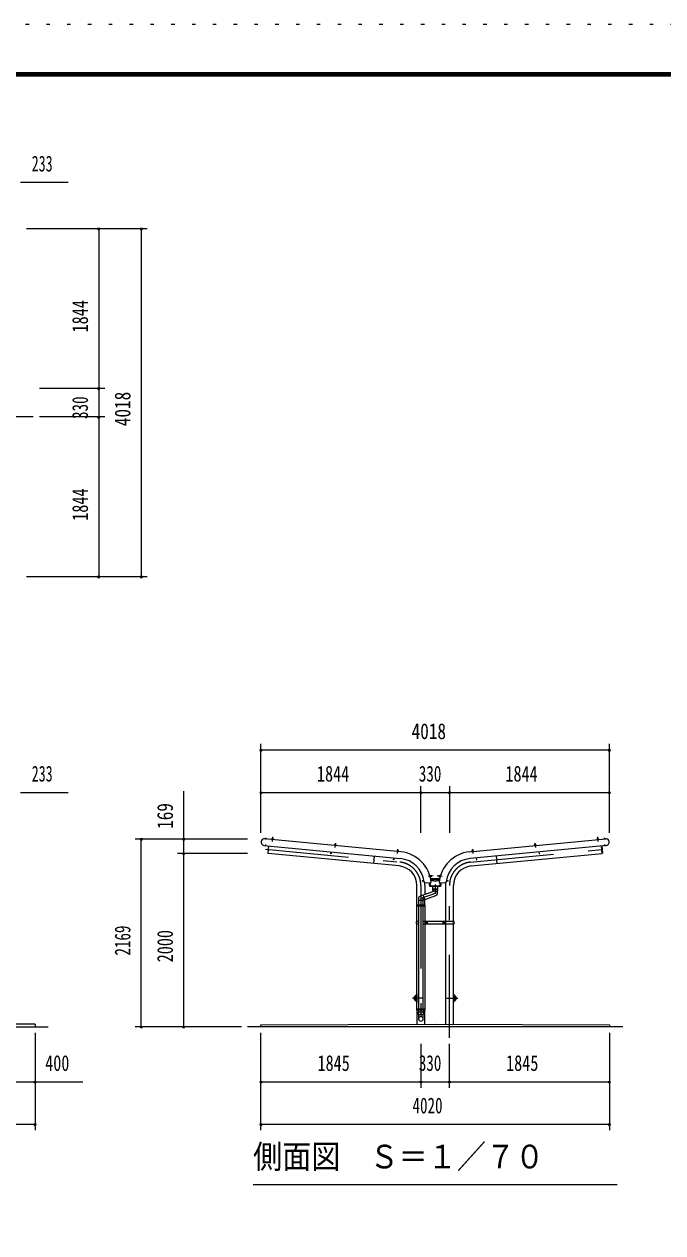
# Model space of a CAD drawing. Units: millimetres, scale not verified, with parts at other scales. Extents: x -31547 to 31550, y -14700 to 14700.
# Drawn here: x 3394 to 10760, y 748 to 14700 of the extents above; entities that cross this region are included whole.
import ezdxf
from ezdxf.enums import TextEntityAlignment as Align

# ---------------------------------------------------------------- set-up
doc = ezdxf.new("R2010")
doc.units = ezdxf.units.MM
doc.header["$LTSCALE"] = 80
doc.linetypes.add('USER3', pattern=[24, 12, -5, 2, -5])
doc.linetypes.add('USER4', pattern=[3, 0.5, -2.5])
for name, color, linetype, lineweight in [('0-2_1-07BOLD', 7, 'Continuous', 18), ('0-3_1-27CENTER', 3, 'USER3', 18), ('0-5_1-57DIM', 3, 'Continuous', 18), ('0-C_F-F1PAPER', 5, 'Continuous', 18), ('0-D_F-E_J_ADD', 5, 'USER4', 18)]:
    doc.layers.add(name, color=color, linetype=linetype, lineweight=lineweight)
doc.styles.add('ＭＳ ゴシック', font='')
doc.styles.get('ＭＳ ゴシック').set_extended_font_data('MS Gothic')

msp = doc.modelspace()

# ---------------------------------------------------------------- linework, layer by layer
at = {"layer": '0-2_1-07BOLD'}
for p, q in [((6257.51, 5308.86), (6263.49, 5308.29)), ((10011.3, 5308.86), (10005.33, 5308.29)), ((6158.93, 5220.87), (7731.76, 5069.41)), ((7739.44, 5146.03), (6166.31, 5297.51)), ((6256.38, 5299.61), (6255.89, 5294.51)), ((6262.35, 5293.89), (6262.84, 5298.99)), ((6977.55, 5225.02), (6978.04, 5230.12)), ((6984.5, 5229.5), (6984.01, 5224.4)), ((8529.37, 5146.03), (10102.51, 5297.51)), ((10109.88, 5220.87), (8537.06, 5069.41)), ((8567.97, 5169.88), (8568.82, 5161.11)), ((9284.8, 5224.4), (9284.31, 5229.5)), ((9289.64, 5239.37), (9290.48, 5230.6)), ((9290.77, 5230.12), (9291.26, 5225.02)), ((10006.46, 5293.89), (10005.97, 5298.99)), ((10012.43, 5299.61), (10012.92, 5294.51)), ((7430.74, 5098.4), (7422.4, 5011.71)), ((7699.7, 5160.64), (7699.21, 5155.53)), ((7705.68, 5154.91), (7706.17, 5160.01)), ((8563.14, 5154.91), (8562.65, 5160.01)), ((8569.11, 5160.64), (8569.6, 5155.53)), ((8838.07, 5098.4), (8846.41, 5011.71)), ((7924.86, 4535.54), (7924.86, 4758.54)), ((7984.49, 4809.2), (8007.14, 4813.19)), ((8013.96, 4758.54), (8013.96, 4652.4)), ((8025.3, 4787.84), (8087.39, 4793.43)), ((8073.51, 4792.18), (8078.79, 4752.66)), ((8078.78, 4752.66), (8190.03, 4752.66)), ((8084.45, 4868.91), (8079.4, 4868.02)), ((8080.53, 4861.62), (8085.58, 4862.51)), ((8080.84, 4837.66), (8187.98, 4837.66)), ((8185.17, 4822.66), (8083.64, 4822.66)), ((8093.67, 4870.28), (8094.71, 4864.38)), ((8104.41, 4745.36), (8104.41, 4718.36)), ((8174.11, 4864.38), (8175.15, 4870.28)), ((8181.42, 4793.43), (8243.51, 4787.84)), ((8183.24, 4862.51), (8188.28, 4861.62)), ((8189.41, 4868.02), (8184.36, 4868.91)), ((8190.03, 4752.66), (8195.31, 4792.18)), ((8254.85, 4758.54), (8254.85, 4340.54)), ((8343.96, 4340.54), (8343.96, 4758.54)), ((7941.91, 4606.92), (7941.91, 4535.54)), ((8125, 4692.82), (7960, 4632.76)), ((7996.9, 4587.68), (8143.81, 4641.14)), ((7996.9, 4535.54), (7996.9, 4606.92)), ((8106.9, 4708.24), (8106.9, 4718.36)), ((8161.91, 4718.36), (8161.91, 4708.24)), ((7924.86, 4340.54), (7924.86, 4519.54)), ((7940.3, 4535.54), (7940.3, 4519.54)), ((7996.9, 4584.47), (7941.9, 4584.47)), ((7941.91, 4519.54), (7941.91, 3335.54)), ((7996.91, 3335.54), (7996.91, 4519.54)), ((7998.5, 4519.54), (7998.5, 4535.54)), ((8013.96, 4519.54), (8013.96, 4340.54)), ((7923.26, 4327.54), (7917.16, 4327.54)), ((7923.26, 4314.54), (7923.26, 4340.54)), ((8015.56, 4340.54), (8015.56, 4314.54)), ((8045.56, 4314.54), (8045.56, 4340.54)), ((8223.26, 4340.54), (8223.26, 4314.54)), ((8253.26, 4340.54), (8253.26, 4314.54)), ((8345.56, 4314.54), (8345.56, 4340.54)), ((8351.65, 4327.54), (8345.56, 4327.54)), ((7924.86, 3335.54), (7924.86, 4314.54)), ((7996.91, 4314.54), (8351.65, 4314.54)), ((8013.96, 4314.54), (8013.96, 3335.54)), ((8254.85, 4314.54), (8254.85, 3156.94)), ((8343.96, 3156.5), (8343.96, 4314.54)), ((7921.41, 3490.54), (7924.86, 3490.54)), ((8343.96, 3490.54), (8347.41, 3490.54)), ((7924.86, 3424.54), (7921.41, 3424.54)), ((8347.41, 3424.54), (8343.96, 3424.54)), ((7924.86, 3319.54), (7924.86, 3156.14)), ((7940.3, 3335.54), (7940.3, 3319.54)), ((7941.9, 3319.54), (7941.9, 3294.08)), ((7996.9, 3319.54), (7996.9, 3294.08)), ((7998.5, 3319.54), (7998.5, 3335.54)), ((8013.96, 3156.56), (8013.96, 3319.54)), ((-7630.59, 3127.54), (3669.4, 3127.54)), ((3519.41, 3157.54), (3519.41, 3127.54)), ((10299.41, 3127.54), (5969.41, 3127.54))]:
    msp.add_line(p, q, dxfattribs=at)
for points in [[(6262.64, 5299.51), (6263.49, 5308.29), (6263.04, 5308.83), (6258.06, 5309.31), (6257.51, 5308.86), (6256.67, 5300.08)], [(10006.17, 5299.51), (10005.33, 5308.29), (10005.77, 5308.83), (10010.75, 5309.31), (10011.3, 5308.86), (10012.14, 5300.08)], [(6213.18, 5215.64), (6205.13, 5132.03), (6208.31, 5131.72)], [(7721.02, 4982.95), (6208.02, 5128.64), (6216.37, 5215.34)], [(6252.66, 5294.82), (6253.15, 5299.92), (6254.06, 5300.34), (6265.25, 5299.26), (6266.08, 5298.68), (6265.58, 5293.58)], [(6987.25, 5224.09), (6987.74, 5229.19), (6986.92, 5229.77), (6975.72, 5230.85), (6974.81, 5230.43), (6974.32, 5225.34)], [(6978.33, 5230.6), (6979.18, 5239.37), (6985.15, 5238.8)], [(6979.18, 5239.37), (6979.73, 5239.82), (6984.7, 5239.34), (6985.15, 5238.8), (6984.31, 5230.02)], [(7705.97, 5160.53), (7706.81, 5169.31), (7700.84, 5169.88), (7699.99, 5161.11)], [(7700.84, 5169.88), (7701.39, 5170.33), (7706.36, 5169.86), (7706.81, 5169.31)], [(8547.8, 4982.95), (10060.8, 5128.64), (10052.45, 5215.34)], [(8562.84, 5160.53), (8562, 5169.31), (8567.97, 5169.88), (8567.43, 5170.33), (8562.45, 5169.86), (8562, 5169.31)], [(9294.5, 5225.34), (9294.01, 5230.43), (9293.09, 5230.85), (9281.9, 5229.77), (9281.08, 5229.19), (9281.57, 5224.09)], [(9284.51, 5230.02), (9283.66, 5238.8), (9289.64, 5239.37), (9289.09, 5239.82), (9284.11, 5239.34), (9283.66, 5238.8)], [(10016.16, 5294.82), (10015.67, 5299.92), (10014.75, 5300.34), (10003.56, 5299.26), (10002.74, 5298.68), (10003.23, 5293.58)], [(10055.64, 5215.64), (10063.69, 5132.03), (10060.5, 5131.72)], [(6938.02, 5145.84), (6935.82, 5122.95), (6932.64, 5123.26), (6934.84, 5146.15)], [(7659.68, 5076.35), (7657.48, 5053.47), (7654.3, 5053.77), (7656.5, 5076.66)], [(7695.98, 5155.85), (7696.47, 5160.95), (7697.38, 5161.36), (7708.58, 5160.28), (7709.4, 5159.7), (7708.91, 5154.6)], [(8572.84, 5155.85), (8572.35, 5160.95), (8571.43, 5161.36), (8560.23, 5160.28), (8559.41, 5159.7), (8559.9, 5154.6)], [(8609.13, 5076.35), (8611.33, 5053.47), (8614.51, 5053.77), (8612.31, 5076.66)], [(9330.79, 5145.84), (9332.99, 5122.95), (9336.18, 5123.26), (9333.98, 5146.15)], [(8006.56, 4816.34), (7983.94, 4812.35), (7984.49, 4809.2)], [(8202.58, 4791.52), (8196.42, 4745.36), (8072.39, 4745.36), (8066.23, 4791.52)], [(8078.84, 4871.22), (8083.88, 4872.11), (8084.53, 4871.34), (8086.49, 4860.26), (8086.14, 4859.32), (8081.1, 4858.43)], [(8084.42, 4817.83), (8134.41, 4806.27), (8184.39, 4817.83)], [(8094.25, 4869.88), (8093.67, 4870.28), (8084.99, 4868.75)], [(8086.03, 4862.85), (8094.71, 4864.38), (8095.12, 4864.96), (8094.25, 4869.88)], [(8104.41, 4718.36), (8164.41, 4718.36), (8164.41, 4745.36)], [(8183.83, 4868.75), (8175.15, 4870.28), (8174.57, 4869.88), (8173.7, 4864.96), (8174.11, 4864.38), (8182.78, 4862.85)], [(8187.72, 4858.43), (8182.67, 4859.32), (8182.33, 4860.26), (8184.28, 4871.34), (8184.93, 4872.11), (8189.97, 4871.22)], [(8261.67, 4813.19), (8284.32, 4809.2), (8284.88, 4812.35), (8262.25, 4816.34)], [(8161.91, 4666.98), (8161.91, 4686.25), (8163.91, 4708.24), (8104.9, 4708.24), (8106.91, 4686.24)], [(7923.26, 4519.54), (7923.26, 4535.54), (8013.96, 4535.54), (8013.96, 4593.88)], [(8015.56, 4535.54), (8015.56, 4519.54), (7923.26, 4519.54)], [(7941.91, 4340.54), (7917.16, 4340.54), (7917.16, 4314.54), (7941.91, 4314.54)], [(8351.65, 4314.54), (8351.65, 4340.54), (7996.91, 4340.54)], [(7939.9, 3294.08), (7941.91, 3244.42), (7941.91, 3218.57)], [(7996.9, 3218.57), (7996.9, 3244.42), (7998.9, 3294.08), (7939.9, 3294.08)], [(3519.41, 3157.54), (-7480.59, 3157.54), (-7480.59, 3127.54)], [(6124.41, 3127.54), (6124.41, 3147.54), (8134.41, 3157.54), (10144.41, 3147.54), (10144.41, 3127.54)]]:
    msp.add_lwpolyline(points, dxfattribs=at)
for points in [[(6251.15, 5294.97), (6251, 5293.38), (6266.93, 5291.84), (6267.08, 5293.43)], [(6972.81, 5225.48), (6988.74, 5223.95), (6988.59, 5222.35), (6972.67, 5223.89)], [(9280.07, 5223.95), (9296, 5225.48), (9296.15, 5223.89), (9280.22, 5222.35)], [(10017.66, 5294.97), (10001.73, 5293.43), (10001.88, 5291.84), (10017.81, 5293.38)], [(7694.33, 5154.4), (7710.25, 5152.86), (7710.41, 5154.46), (7694.48, 5155.99)], [(8574.49, 5154.4), (8558.56, 5152.86), (8558.41, 5154.46), (8574.34, 5155.99)], [(8081.36, 4856.94), (8079.78, 4856.67), (8077, 4872.42), (8078.58, 4872.7)], [(8187.46, 4856.94), (8189.03, 4856.67), (8191.81, 4872.42), (8190.24, 4872.7)], [(8035.43, 4330.43), (8035.43, 4324.65), (8030.43, 4321.77), (8025.43, 4324.65), (8025.43, 4330.43), (8030.43, 4333.31)], [(8243.38, 4330.43), (8243.38, 4324.65), (8238.38, 4321.77), (8233.38, 4324.65), (8233.38, 4330.43), (8238.38, 4333.31)], [(8015.56, 3319.54), (7923.26, 3319.54), (7923.26, 3335.54), (8015.56, 3335.54)]]:
    msp.add_lwpolyline(points, close=True, dxfattribs=at)
for centre, radius in [((8030.43, 4327.54), 6.25), ((8030.43, 4327.54), 4.9), ((8238.38, 4327.54), 6.25), ((8238.38, 4327.54), 4.9)]:
    msp.add_circle(centre, radius, dxfattribs=at)
for centre, radius, start, end in [((6164.03, 5259.15), 38.62, 82.41238, 262.41238), ((6251.81, 5291.29), 2, 84.4998, 264.4998), ((6254.53, 5297.4), 2.88, 50.11574, 110.11574), ((6258.63, 5289.1), 10.75, 66.91203, 102.08795), ((6264.23, 5296.47), 2.88, 58.88425, 118.88425), ((6265.74, 5289.94), 2, 264.50061, 84.50061), ((6973.47, 5221.8), 2, 84.4998, 264.4998), ((6976.19, 5227.92), 2.88, 50.11574, 110.11574), ((6980.29, 5219.61), 10.75, 66.91203, 102.08795), ((6985.89, 5226.98), 2.88, 58.88425, 118.88425), ((6987.4, 5220.46), 2, 264.50061, 84.50061), ((9281.41, 5220.46), 2, 95.49939, 275.49939), ((9282.92, 5226.98), 2.88, 61.11575, 121.11575), ((9288.52, 5219.61), 10.75, 77.91205, 113.08797), ((9292.62, 5227.92), 2.88, 69.88426, 129.88426), ((9295.34, 5221.8), 2, 275.5002, 95.5002), ((10003.07, 5289.94), 2, 95.49939, 275.49939), ((10004.58, 5296.47), 2.88, 61.11575, 121.11575), ((10010.18, 5289.1), 10.75, 77.91205, 113.08797), ((10014.28, 5297.4), 2.88, 69.88426, 129.88426), ((10017.01, 5291.29), 2, 275.5002, 95.5002), ((10104.78, 5259.15), 38.62, 277.58762, 97.58762), ((7695.13, 5152.31), 2, 84.4998, 264.4998), ((7697.86, 5158.43), 2.88, 50.11574, 110.11574), ((7701.95, 5150.12), 10.75, 66.91203, 102.08795), ((7707.56, 5157.49), 2.88, 58.88425, 118.88425), ((7709.06, 5150.97), 2, 264.50061, 84.50061), ((7699.41, 4758.54), 312.55, 7.76237, 84.05869), ((7699.41, 4758.54), 389.55, 5.13863, 84.10165), ((8569.41, 4758.54), 389.55, 95.89835, 174.86137), ((8569.41, 4758.54), 312.55, 95.94131, 172.23763), ((8559.75, 5150.97), 2, 95.49939, 275.49939), ((8561.26, 5157.49), 2.88, 61.11575, 121.11575), ((8566.86, 5150.12), 10.75, 77.91205, 113.08797), ((8570.95, 5158.43), 2.88, 69.88426, 129.88426), ((8573.68, 5152.31), 2, 275.5002, 95.5002), ((7699.41, 4758.54), 225.45, 0, 84.50003), ((8569.41, 4758.54), 225.45, 95.49997, 180), ((8023.95, 4802.78), 15, 187.76337, 275.1433), ((7699.41, 4758.54), 314.55, 0, 6.42661), ((8074.83, 4871.02), 2.38, 10.01471, 190.01471), ((8077.95, 4857.36), 1.68, 190.00774, 10.00774), ((8081.83, 4870.1), 2.88, 335.62325, 35.62325), ((8074.92, 4863.93), 10.75, 352.41954, 27.59546), ((8083.53, 4860.5), 2.88, 344.39175, 44.39175), ((8185.29, 4860.5), 2.88, 135.60825, 195.60825), ((8193.89, 4863.93), 10.75, 152.40454, 187.58046), ((8186.98, 4870.1), 2.88, 144.37675, 204.37675), ((8190.86, 4857.36), 1.68, 169.99226, 349.99226), ((8193.98, 4871.02), 2.38, 349.98529, 169.98529), ((8244.86, 4802.78), 15, 264.8567, 352.23663), ((8569.41, 4758.54), 314.55, 173.57339, 180), ((7969.41, 4606.92), 27.5, 110.0018, 180), ((7965.61, 4605.54), 44.27, 341.60916, 58.39587), ((8134.41, 4666.98), 27.5, 289.99896, 110.00061), ((7921.41, 3457.54), 33, 90, 270), ((8347.41, 3457.54), 33, 270, 90), ((7921.41, 3457.54), 22.5, 81.18303, 278.81697), ((7920.26, 3457.54), 21.35, 77.56236, 282.43764), ((7920.26, 3457.54), 19.05, 76.03204, 283.96796), ((8348.55, 3457.54), 21.35, 257.56236, 102.43764), ((8348.55, 3457.54), 19.05, 256.03204, 103.96796), ((8347.41, 3457.54), 22.5, 261.18303, 98.81697), ((7969.41, 3243.44), 27.55, 3.55867, 176.44133), ((7969.41, 3216.86), 27.55, 3.55867, 176.44133), ((7969.41, 3220.28), 27.55, 183.56303, 356.43697)]:
    msp.add_arc(centre, radius, start, end, dxfattribs=at)
at = {"layer": '0-3_1-27CENTER'}
for p, q in [((-7460.59, 10496.54), (3499.41, 10496.54)), ((3499.41, 10166.54), (-7460.59, 10166.54)), ((6183.13, 5306.31), (6181.45, 5288.85)), ((6256.42, 5266.17), (6261.38, 5317.69)), ((10007.43, 5317.69), (10012.39, 5266.17)), ((10087.37, 5288.85), (10085.69, 5306.31)), ((6175.9, 5231.29), (6173.89, 5210.38)), ((6179.24, 5176.16), (7725.29, 5027.3)), ((6983.04, 5248.2), (6978.08, 5196.68)), ((7699.74, 5127.19), (7704.7, 5178.71)), ((8543.53, 5027.3), (10089.57, 5176.16)), ((8564.11, 5178.71), (8569.07, 5127.19)), ((9285.77, 5248.2), (9290.73, 5196.68)), ((10094.92, 5210.38), (10092.91, 5231.29)), ((7969.41, 4758.54), (7969.41, 2998.86)), ((8110.92, 4870.28), (8054.09, 4860.26)), ((8214.72, 4860.26), (8157.89, 4870.28)), ((8299.41, 2998.86), (8299.41, 4758.54)), ((8042.94, 4327.54), (8017.93, 4327.54)), ((8030.43, 4340.04), (8030.43, 4315.04)), ((8250.88, 4327.54), (8225.88, 4327.54)), ((8238.38, 4340.04), (8238.38, 4315.04)), ((7921.41, 3507.54), (7921.41, 3407.54)), ((8347.41, 3507.54), (8347.41, 3407.54)), ((8001.41, 3457.54), (7871.41, 3457.54)), ((8267.41, 3457.54), (8397.4, 3457.54))]:
    msp.add_line(p, q, dxfattribs=at)
msp.add_lwpolyline([(8134.41, 4770.96), (8134.41, 4666.98), (7969.41, 4606.92)], dxfattribs=at)
for centre, start, end in [((7699.41, 4758.54), 0, 84.50003), ((8569.41, 4758.54), 95.49997, 180)]:
    msp.add_arc(centre, 270, start, end, dxfattribs=at)
at = {"layer": '0-5_1-57DIM'}
for p, q in [((3352.4, 12875.53), (3901.9, 12875.53)), ((3422.4, 12340.54), (4814.41, 12340.54)), ((4268.41, 12340.54), (4240.41, 12340.54)), ((4254.41, 12340.54), (4254.41, 10496.54)), ((4758.41, 12340.54), (4730.41, 12340.54)), ((4744.41, 12340.54), (4744.41, 8322.54)), ((3569.41, 10496.54), (4324.41, 10496.54)), ((4268.41, 10496.54), (4240.41, 10496.54)), ((4254.41, 10496.54), (4254.41, 10166.54)), ((4324.41, 10166.54), (3569.41, 10166.54)), ((4268.41, 10166.54), (4240.41, 10166.54)), ((4254.41, 10166.54), (4254.41, 8322.54)), ((3422.4, 8322.54), (4814.41, 8322.54)), ((4268.41, 8322.54), (4240.41, 8322.54)), ((4758.41, 8322.54), (4730.41, 8322.54)), ((6139.41, 6322.54), (6111.41, 6322.54)), ((6125.41, 5366.54), (6125.41, 6392.54)), ((6125.41, 6322.54), (10143.41, 6322.54)), ((10157.41, 6322.54), (10129.41, 6322.54)), ((10143.41, 5366.54), (10143.41, 6392.54)), ((7969.41, 5366.54), (7969.41, 5902.54)), ((8299.41, 5902.54), (8299.41, 5366.54)), ((3352.4, 5832.54), (3901.9, 5832.54)), ((5234.41, 5296.54), (5234.41, 5846.04)), ((6139.41, 5832.54), (6111.41, 5832.54)), ((6125.41, 5832.54), (7969.41, 5832.54)), ((7983.41, 5832.54), (7955.41, 5832.54)), ((7969.41, 5832.54), (8299.41, 5832.54)), ((8313.41, 5832.54), (8285.41, 5832.54)), ((8299.41, 5832.54), (10143.41, 5832.54)), ((10157.41, 5832.54), (10129.41, 5832.54)), ((4674.41, 5296.54), (5969.41, 5296.54)), ((4758.41, 5296.54), (4730.41, 5296.54)), ((4744.41, 3127.54), (4744.41, 5296.54)), ((5248.41, 5296.54), (5220.41, 5296.54)), ((5234.41, 5127.54), (5234.41, 5296.54)), ((5969.41, 5127.54), (5164.41, 5127.54)), ((5248.41, 5127.54), (5220.41, 5127.54)), ((5234.41, 3127.54), (5234.41, 5127.54)), ((5899.41, 3127.54), (4674.41, 3127.54)), ((4758.41, 3127.54), (4730.41, 3127.54)), ((5248.41, 3127.54), (5220.41, 3127.54)), ((3519.41, 3057.54), (3519.41, 1932.54)), ((6124.41, 1932.54), (6124.41, 3057.54)), ((10144.41, 3057.54), (10144.41, 1932.54)), ((7969.41, 2928.86), (7969.41, 2422.54)), ((8299.41, 2422.54), (8299.41, 2928.86)), ((3119.41, 2492.54), (3519.41, 2492.54)), ((3533.41, 2492.54), (3505.41, 2492.54)), ((3519.41, 2492.54), (4068.91, 2492.54)), ((6138.41, 2492.54), (6110.41, 2492.54)), ((6124.41, 2492.54), (7969.41, 2492.54)), ((7983.41, 2492.54), (7955.41, 2492.54)), ((7969.41, 2492.54), (8299.41, 2492.54)), ((8313.41, 2492.54), (8285.41, 2492.54)), ((8299.41, 2492.54), (10144.41, 2492.54)), ((10158.41, 2492.54), (10130.41, 2492.54)), ((-7480.59, 2002.54), (3519.41, 2002.54)), ((3533.41, 2002.54), (3505.41, 2002.54)), ((6138.41, 2002.54), (6110.41, 2002.54)), ((6124.41, 2002.54), (10144.41, 2002.54)), ((10158.41, 2002.54), (10130.41, 2002.54)), ((10234.41, 1302.54), (6034.41, 1302.54))]:
    msp.add_line(p, q, dxfattribs=at)
for centre in [(4254.41, 12340.54), (4744.41, 12340.54), (4254.41, 10496.54), (4254.41, 10166.54), (4254.41, 8322.54), (4744.41, 8322.54), (6125.41, 6322.54), (10143.41, 6322.54), (6125.41, 5832.54), (7969.41, 5832.54), (8299.41, 5832.54), (10143.41, 5832.54), (4744.41, 5296.54), (5234.41, 5296.54), (5234.41, 5127.54), (4744.41, 3127.54), (5234.41, 3127.54), (3519.41, 2492.54), (6124.41, 2492.54), (7969.41, 2492.54), (8299.41, 2492.54), (10144.41, 2492.54), (3519.41, 2002.54), (6124.41, 2002.54), (10144.41, 2002.54)]:
    msp.add_arc(centre, 14, 180, 0, dxfattribs=at)
at = {"layer": '0-C_F-F1PAPER'}
for points in [[(30849.95, -14000), (30849.95, 14140), (-9330.05, 14140), (-9330.05, -14000)], [(30846.45, -13996.5), (30846.45, 14136.5), (-9326.55, 14136.5), (-9326.55, -13996.5)], [(30842.95, -13993), (-9323.05, -13993), (-9323.05, 14133), (30842.95, 14133)], [(30839.45, -13989.5), (30839.45, 14129.5), (-9319.55, 14129.5), (-9319.55, -13989.5)], [(30835.95, -13986), (-9316.05, -13986), (-9316.05, 14126), (30835.95, 14126)], [(30832.45, -13982.5), (30832.45, 14122.5), (-9312.55, 14122.5), (-9312.55, -13982.5)], [(30828.95, -13979), (-9309.05, -13979), (-9309.05, 14119), (30828.95, 14119)], [(30825.45, -13975.5), (30825.45, 14115.5), (-9305.55, 14115.5), (-9305.55, -13975.5)], [(30821.95, -13972), (30821.95, 14112), (-9302.05, 14112), (-9302.05, -13972)], [(30818.45, -13968.5), (30818.45, 14108.5), (-9298.55, 14108.5), (-9298.55, -13968.5)], [(30814.95, -13965), (-9295.05, -13965), (-9295.05, 14105), (30814.95, 14105)]]:
    msp.add_lwpolyline(points, close=True, dxfattribs=at)
at = {"layer": '0-D_F-E_J_ADD'}
msp.add_lwpolyline([(31549.95, -14700), (-10030.05, -14700), (-10030.05, 14700), (31549.95, 14700)], close=True, dxfattribs=at)

# ---------------------------------------------------------------- texts
at = {"layer": '0-5_1-57DIM', "color": 7, "style": 'ＭＳ ゴシック'}
for s, height, width, p in [('233', 182.3, 0.65, (3480.96, 12945.53)), ('4018', 182.3, 0.8, (7862.8, 6392.54)), ('233', 182.3, 0.65, (3480.96, 5902.54)), ('1844', 182.3, 0.75, (6770.83, 5902.54)), ('330', 182.3, 0.7, (7945.65, 5902.54)), ('1844', 182.3, 0.75, (8944.83, 5902.54)), ('400', 182.3, 0.75, (3636.48, 2562.54)), ('1845', 182.3, 0.75, (6777.79, 2562.54)), ('330', 182.3, 0.7, (7945.65, 2562.54)), ('1845', 182.3, 0.75, (8952.79, 2562.54)), ('4020', 182.3, 0.7, (7872.75, 2072.54)), ('側面図\u3000Ｓ＝１／７０', 273.5, 0.9, (6034.41, 1409.85))]:
    msp.add_text(s, height=height, dxfattribs=dict(at, width=width)).set_placement(p, align=Align.BOTTOM_LEFT)
for s, width, p in [('1844', 0.75, (4184.41, 11141.96)), ('330', 0.7, (4184.41, 10142.78)), ('4018', 0.8, (4674.41, 10059.94)), ('1844', 0.75, (4184.41, 8967.96)), ('169', 0.8, (5164.41, 5411.58)), ('2169', 0.7, (4674.41, 3948.31)), ('2000', 0.75, (5164.41, 3871.29))]:
    msp.add_text(s, height=182.3, rotation=90, dxfattribs=dict(at, width=width)).set_placement(p, align=Align.BOTTOM_LEFT)

doc.saveas('drawing.dxf')
